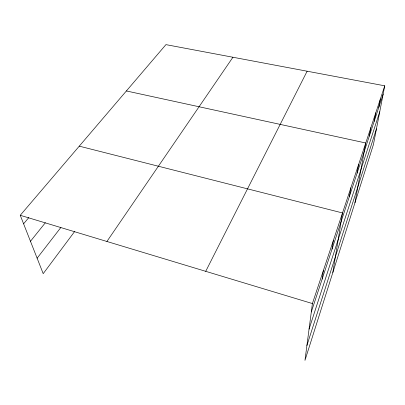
<?xml version="1.0" encoding="UTF-8"?>
<svg xmlns="http://www.w3.org/2000/svg" width="405" height="405" viewBox="0 0 405 405"><rect width="100%" height="100%" fill="white"/><g stroke="black" fill="none" stroke-linecap="round" stroke-linejoin="round"><path stroke-width="0.61" d="M384.75 85.82L312.407 303.558L304.965 360.369L373.415 144.6L384.75 85.82L165.934 44.631L20.25 215.298L43.203 273.658L74.555 231.625M322.152 279.085L323.382 270.525M332.039 249.1L333.371 240.454M332.844 272.484L342.508 212.954L79.269 146.159M349.419 196.425L350.892 187.718M357.094 173.158L358.617 164.47M354.957 202.784L365.755 142.99L126.385 90.958M369.325 136.08L370.909 127.474M374.174 121.373L375.779 112.823M378.771 107.452L380.386 98.957M306.909 345.505L376.463 128.805M309.061 329.088L379.758 111.709M311.303 311.966L383.125 94.254M205.715 271.33L307.132 71.209M106.91 241.481L232.931 57.242M37.123 258.203L60.866 227.468M30.471 241.284L45.335 222.775M23.596 223.813L28.806 217.586M20.25 215.298L312.407 303.558"/></g></svg>
